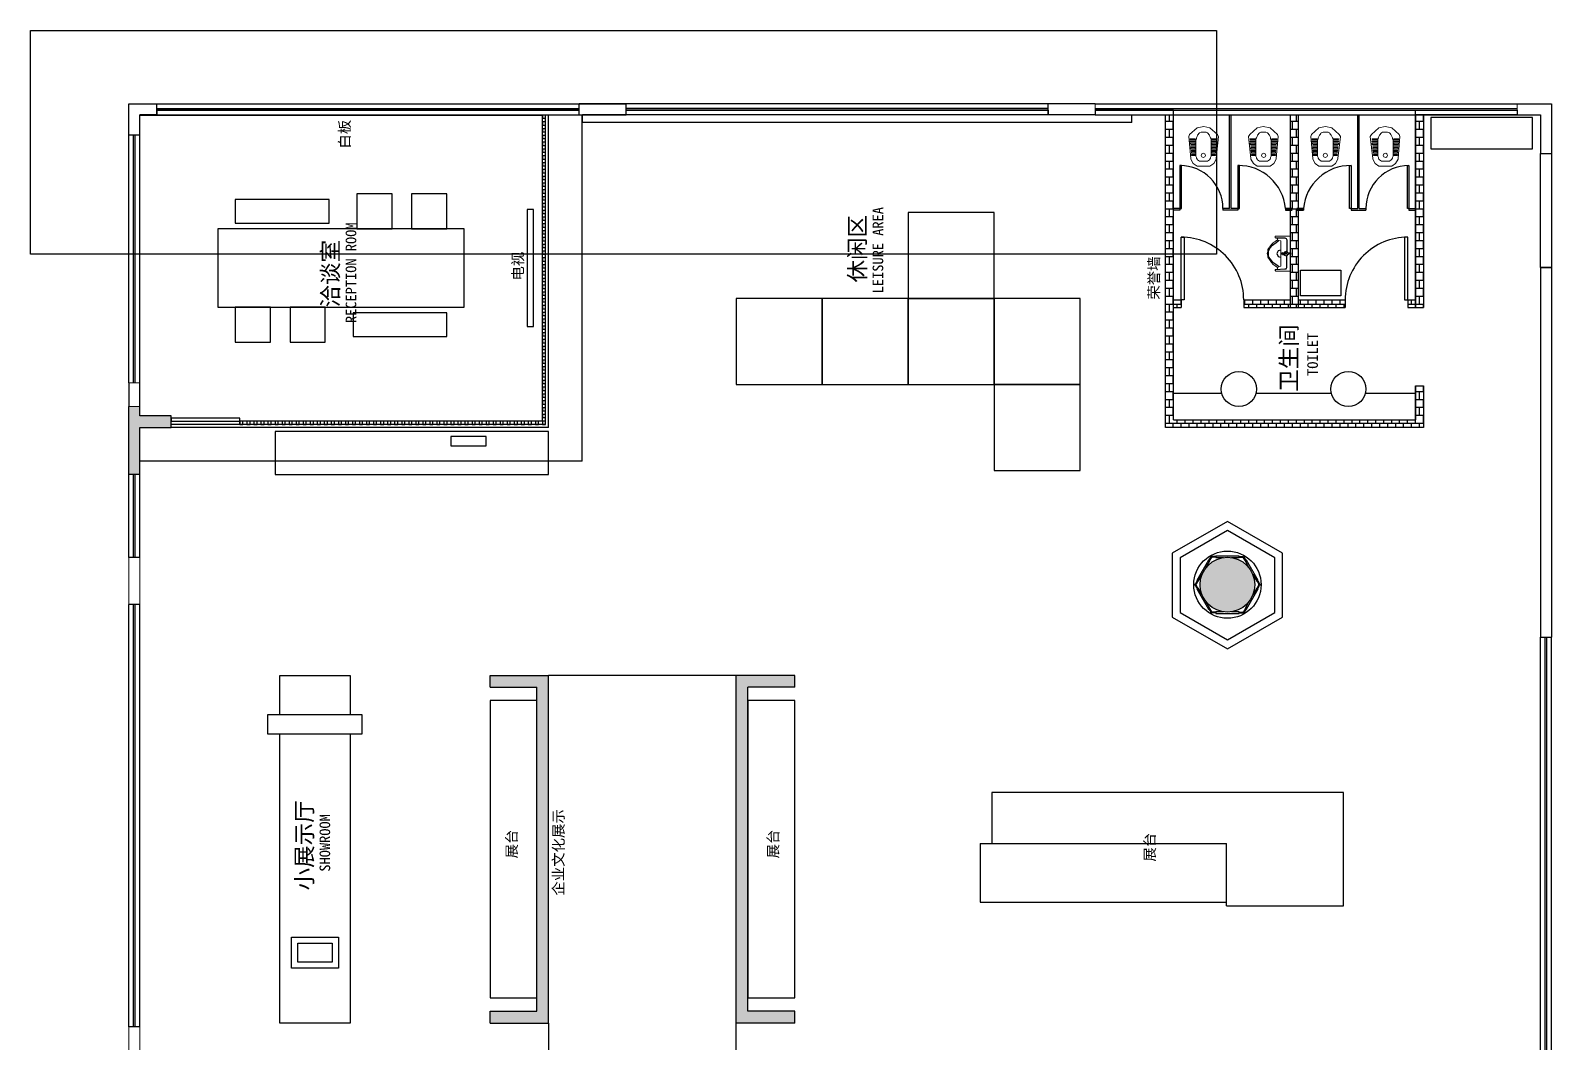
# Model space of a CAD drawing. Header units: millimetres. Extents: x 5625199 to 7433318, y -3316392 to -2552493.
# Drawn here: x 6168559 to 6188018, y -2641022 to -2628080 of the extents above; entities that cross this region are included whole.
import ezdxf

# ---------------------------------------------------------------- set-up
doc = ezdxf.new("R2010")
doc.units = ezdxf.units.MM
for name, color, linetype in [('155', 155, 'Continuous'), ('250', 250, 'Continuous'), ('PL-固定家具', 155, 'Continuous'), ('PL-固定落地', 155, 'Continuous'), ('PL-文字标注', 2, 'Continuous'), ('PL-新建墙体', 5, 'Continuous'), ('PL-活动家具', 15, 'Continuous'), ('PL-门', 4, 'Continuous')]:
    doc.layers.add(name, color=color, linetype=linetype)
doc.styles.add('黑体', font='simhei.ttf')
pattern_1 = [(180, (4007258.52, -8282773.3), (-4e-14, -101.6), []), (270, (4007258.515, -8282773.304), (50.8, -101.6), [101.6, -101.6])]

# ---------------------------------------------------------------- blocks, each defined once
blk = doc.blocks.new('GRDRDRD')
at = {"lineweight": 9}
for points in [[(5099847, -2519310), (5099792, -2519279), (5099760, -2519231), (5099760, -2519145), (5099760, -2519066), (5099792, -2519018), (5099847, -2518987)], [(5099847, -2518987), (5099855, -2518987)], [(5100139, -2518955), (5099855, -2518987)], [(5100139, -2518955), (5100163, -2518971)], [(5100163, -2518971), (5100250, -2519066), (5100265, -2519145), (5100250, -2519231), (5100163, -2519326)], [(5099823, -2519097), (5099839, -2519073)], [(5099823, -2519200), (5099823, -2519097)], [(5099839, -2519073), (5099847, -2519066), (5099863, -2519058), (5099871, -2519058), (5099886, -2519050), (5100100, -2519050)], [(5100100, -2519050), (5100107, -2519050)], [(5100107, -2519050), (5100123, -2519058), (5100139, -2519066), (5100155, -2519073), (5100163, -2519081), (5100178, -2519089), (5100186, -2519097)], [(5100186, -2519097), (5100194, -2519113)], [(5100194, -2519176), (5100186, -2519200)], [(5100194, -2519176), (5100194, -2519113)], [(5099839, -2519223), (5099823, -2519200)], [(5100107, -2519247), (5100100, -2519247), (5099886, -2519247), (5099871, -2519239), (5099863, -2519239), (5099847, -2519231), (5099839, -2519223)], [(5100139, -2519334), (5099855, -2519310), (5099847, -2519310)], [(5100107, -2519239), (5100100, -2519247)], [(5100186, -2519200), (5100178, -2519208), (5100163, -2519216), (5100155, -2519223), (5100139, -2519231), (5100123, -2519239), (5100107, -2519239)], [(5100163, -2519326), (5100139, -2519334)]]:
    blk.add_lwpolyline(points, dxfattribs=at)
at = {"lineweight": 13}
for points in [[(5099950, -2518995), (5099965, -2518987), (5099965, -2519042), (5099950, -2519042)], [(5099981, -2518987), (5099997, -2518987), (5099997, -2519042), (5099981, -2519042)], [(5100013, -2518987), (5100021, -2518987), (5100021, -2519042), (5100013, -2519042)], [(5100052, -2519042), (5100036, -2519042), (5100036, -2518979), (5100052, -2518979)], [(5100084, -2519042), (5100068, -2519042), (5100068, -2518979), (5100084, -2518979)], [(5100107, -2519042), (5100100, -2519042), (5100100, -2518979), (5100107, -2518979)], [(5099894, -2519176), (5099878, -2519168), (5099871, -2519152), (5099878, -2519129), (5099894, -2519121), (5099918, -2519129), (5099926, -2519152), (5099918, -2519168)], [(5099894, -2518995), (5099910, -2518995), (5099910, -2519042), (5099894, -2519042)], [(5099926, -2518995), (5099942, -2518995), (5099942, -2519042), (5099926, -2519042)], [(5100084, -2519318), (5100068, -2519318), (5100068, -2519255), (5100084, -2519255)], [(5100100, -2519318), (5100100, -2519255), (5100107, -2519255), (5100107, -2519318)]]:
    blk.add_lwpolyline(points, close=True, dxfattribs=at)
for points in [[(5099894, -2519302), (5099894, -2519255), (5099910, -2519255), (5099910, -2519302)], [(5099910, -2519302), (5099894, -2519302)], [(5099926, -2519302), (5099926, -2519255), (5099942, -2519255), (5099942, -2519302)], [(5099942, -2519302), (5099926, -2519302)], [(5099950, -2519302), (5099950, -2519255), (5099965, -2519255), (5099965, -2519302)], [(5099965, -2519302), (5099950, -2519302)], [(5099981, -2519310), (5099981, -2519255), (5099997, -2519255), (5099997, -2519310)], [(5099997, -2519310), (5099981, -2519310)], [(5100013, -2519310), (5100013, -2519255), (5100021, -2519255), (5100021, -2519310)], [(5100021, -2519310), (5100013, -2519310)], [(5100036, -2519310), (5100036, -2519255), (5100052, -2519255), (5100052, -2519318), (5100036, -2519310)]]:
    blk.add_lwpolyline(points, dxfattribs=at)
blk = doc.blocks.new('SFSEEE')
at = {"lineweight": 9}
for points in [[(5103261, -2495352), (5103269, -2495352), (5103269, -2495375), (5103261, -2495375), (5103072, -2495375), (5103072, -2494925), (5103261, -2494925), (5103269, -2494933), (5103269, -2494949), (5103261, -2494949)], [(5103198, -2495139), (5103198, -2495012), (5103198, -2494989), (5103222, -2494981), (5103238, -2494973)], [(5103246, -2494949), (5103238, -2494957), (5103238, -2494965), (5103238, -2494973), (5103269, -2494996), (5103293, -2495012), (5103317, -2495036), (5103340, -2495075), (5103364, -2495107), (5103364, -2495123), (5103372, -2495154), (5103364, -2495178), (5103364, -2495202), (5103340, -2495233), (5103317, -2495265), (5103293, -2495289), (5103269, -2495304), (5103238, -2495328), (5103238, -2495336), (5103238, -2495344), (5103246, -2495352)], [(5103238, -2495328), (5103222, -2495320), (5103198, -2495312), (5103198, -2495296), (5103198, -2495162)]]:
    blk.add_lwpolyline(points, dxfattribs=at)
at = {"lineweight": 25}
for points in [[(5103261, -2494949), (5103143, -2494957), (5103127, -2494957), (5103119, -2494973), (5103119, -2495123)], [(5103222, -2494981), (5103230, -2494989), (5103261, -2495012), (5103285, -2495028), (5103301, -2495044), (5103332, -2495083), (5103348, -2495107), (5103356, -2495131), (5103356, -2495154), (5103356, -2495170), (5103348, -2495194), (5103332, -2495225), (5103301, -2495257), (5103285, -2495273), (5103261, -2495289), (5103230, -2495312), (5103222, -2495320)], [(5103072, -2495146), (5103096, -2495146), (5103104, -2495139)], [(5103104, -2495162), (5103096, -2495162), (5103072, -2495162), (5103072, -2495139)], [(5103261, -2495352), (5103143, -2495352), (5103127, -2495344), (5103119, -2495328), (5103119, -2495178)], [(5103159, -2495139), (5103159, -2495131)], [(5103159, -2495162), (5103159, -2495154)], [(5103167, -2495146), (5103175, -2495146), (5103182, -2495146)], [(5103167, -2495154), (5103175, -2495154), (5103182, -2495154)], [(5103175, -2495162), (5103175, -2495154)], [(5103182, -2495146), (5103190, -2495146), (5103190, -2495139), (5103190, -2495162), (5103190, -2495139), (5103190, -2495162), (5103182, -2495154)], [(5103198, -2495194), (5103230, -2495186), (5103246, -2495154), (5103230, -2495115), (5103198, -2495107)]]:
    blk.add_lwpolyline(points, dxfattribs=at)
for points in [[(5103072, -2495139), (5103072, -2495162), (5103072, -2495146)], [(5103127, -2495123), (5103111, -2495131), (5103104, -2495154), (5103111, -2495170), (5103127, -2495178), (5103151, -2495170), (5103159, -2495154), (5103151, -2495131)], [(5103143, -2495154), (5103135, -2495146), (5103127, -2495146), (5103119, -2495154), (5103127, -2495162), (5103135, -2495162)], [(5103175, -2495162), (5103175, -2495139), (5103167, -2495139), (5103167, -2495162)]]:
    blk.add_lwpolyline(points, close=True, dxfattribs=at)
blk = doc.blocks.new('G$CFB626B85')
at = {"layer": 'PL-活动家具'}
for points in [[(1100, 3300), (2200, 3300), (2200, 4400), (1100, 4400)], [(1100, 2200), (2200, 2200), (2200, 3300), (1100, 3300)], [(1100, 1100), (2200, 1100), (2200, 2200), (1100, 2200)], [(2200, 1100), (3300, 1100), (3300, 2200), (2200, 2200)], [(0, 0), (1100, 0), (1100, 1100), (0, 1100)], [(1100, 0), (2200, 0), (2200, 1100), (1100, 1100)]]:
    blk.add_lwpolyline(points, close=True, dxfattribs=at)

msp = doc.modelspace()

# ---------------------------------------------------------------- hatches: boundary and pattern name
at = {"layer": 'PL-新建墙体'}
h = msp.add_hatch(dxfattribs=at)
h.set_pattern_fill('AR-B88', color=250, scale=0.5, angle=180)
h.set_pattern_definition(pattern_1)
h.paths.add_polyline_path([(6183077.88, -2629157.18), (6183077.86, -2633157.35), (6186378.24, -2633157.35), (6186378.24, -2632623.14), (6186278.14, -2632623.14), (6186278.14, -2633057.14), (6183179.96, -2633057.14), (6183179.98, -2629157.18)])
h.paths.add_polyline_path([(6184679.05, -2629157.18), (6184679.05, -2631623.14), (6184779.05, -2631623.14), (6184779.05, -2629157.18)])
h.paths.add_polyline_path([(6184679.05, -2631523.14), (6184079.74, -2631523.14), (6184079.74, -2631623.14), (6184679.05, -2631623.14)])
h.paths.add_polyline_path([(6184779.05, -2631623.14), (6185378.14, -2631623.14), (6185378.14, -2631523.14), (6184779.05, -2631523.14)])
h.paths.add_polyline_path([(6183179.97, -2631523.14), (6183179.97, -2631623.14), (6183279.74, -2631623.14), (6183279.74, -2631523.14)])
h.paths.add_polyline_path([(6186278.14, -2631523.14), (6186178.14, -2631523.14), (6186178.14, -2631623.14), (6186278.14, -2631623.14)])
h.paths.add_polyline_path([(6186278.14, -2631623.14), (6186378.24, -2631623.14), (6186378.24, -2629157.19), (6186278.14, -2629157.19), (6186278.14, -2631523.14)])
h = msp.add_hatch(dxfattribs=at)
h.set_pattern_fill('AR-B88', color=250, scale=0.5, angle=180)
h.set_pattern_definition(pattern_1)
h.paths.add_polyline_path([(6175038.18, -2650926.74), (6175038.18, -2651426.74), (6175188.18, -2651426.74), (6175588.18, -2651426.72), (6175588.18, -2650786.74), (6175188.18, -2650786.74), (6175188.18, -2648175.61), (6174438.18, -2648175.61), (6174438.18, -2648325.61), (6175038.18, -2648325.61), (6175038.18, -2650786.74)])
h.paths.add_polyline_path([(6177588.18, -2651426.74), (6177738.18, -2651426.64), (6177738.18, -2650926.74), (6177738.18, -2650786.47), (6177738.18, -2648325.61), (6178338.18, -2648325.61), (6178338.18, -2648175.61), (6177588.18, -2648175.61), (6177588.18, -2650786.74), (6177188.18, -2650786.74), (6177188.18, -2651426.66)])
h.paths.add_polyline_path([(6177588.18, -2647575.61), (6178338.18, -2647575.61), (6178338.18, -2647425.61), (6177738.18, -2647425.61), (6177738.18, -2643321.99), (6178338.18, -2643321.99), (6178338.18, -2643171.99), (6177588.18, -2643171.99)])
h.paths.add_polyline_path([(6175188.18, -2643171.99), (6174438.18, -2643171.99), (6174438.18, -2643321.99), (6175038.18, -2643321.99), (6175038.18, -2647425.61), (6174438.18, -2647425.61), (6174438.18, -2647575.61), (6175188.18, -2647575.61)])
h.paths.add_polyline_path([(6175188.18, -2636326.71), (6174438.18, -2636326.71), (6174438.18, -2636476.71), (6175038.18, -2636476.71), (6175038.18, -2640621.99), (6174438.18, -2640621.99), (6174438.18, -2640771.99), (6175188.18, -2640771.99)])
h.paths.add_polyline_path([(6177588.18, -2640771.99), (6178338.18, -2640771.99), (6178338.18, -2640621.99), (6177738.18, -2640621.99), (6177738.18, -2636476.71), (6178338.18, -2636476.71), (6178338.18, -2636326.71), (6177588.18, -2636326.71)])
h.paths.add_polyline_path([(6169818.07, -2633757.35), (6169878.07, -2633757.35), (6169898.07, -2633757.35), (6169958.07, -2633757.35), (6169958.07, -2633157.35), (6170358.07, -2633157.35), (6170358.07, -2633007.35), (6169958.07, -2633007.35), (6169958.07, -2632886.76), (6169818.07, -2632886.76)])
h.paths.add_polyline_path([(6183871.62, -2634816.83, 1), (6183871.62, -2635516.83, 1)])
h.paths.add_polyline_path([(6186048.24, -2648936.76, 1), (6186048.24, -2649636.76, 1)])

# ---------------------------------------------------------------- linework, layer by layer
at = {"color": 255, "ltscale": 500}
for p, q in [((6169818.07, -2629418.86), (6169818.07, -2629017.16)), ((6169818.07, -2629017.16), (6170178.24, -2629017.18)), ((6170178.24, -2629157.18), (6170178.24, -2629017.18)), ((6175578.24, -2629157.18), (6175578.24, -2629017.18)), ((6176178.24, -2629157.18), (6176178.24, -2629017.18)), ((6181578.24, -2629157.19), (6181578.24, -2629017.18)), ((6169958.07, -2629418.86), (6169958.07, -2629157.18)), ((6170178.24, -2629157.18), (6169958.07, -2629157.18)), ((6187878.24, -2629652.99), (6188018.24, -2629652.99)), ((6187878.24, -2631112.18), (6188018.24, -2631112.18)), ((6169818.07, -2632586.76), (6169818.07, -2632886.76)), ((6169958.07, -2632886.76), (6169958.07, -2632586.76))]:
    msp.add_line(p, q, dxfattribs=at)
at = {"color": 250, "ltscale": 500}
for p, q in [((6170178.24, -2629017.18), (6175578.24, -2629017.18)), ((6181578.24, -2629017.18), (6176178.24, -2629017.18)), ((6182178.42, -2629017.18), (6187578.42, -2629017.18)), ((6170178.24, -2629157.18), (6173346.15, -2629157.18)), ((6170178.24, -2629157.18), (6175578.24, -2629157.18)), ((6181578.24, -2629157.18), (6176178.24, -2629157.18)), ((6182178.42, -2629157.18), (6187578.42, -2629157.18)), ((6169818.07, -2632586.76), (6169818.07, -2629418.86)), ((6169958.07, -2632586.76), (6169958.07, -2629418.86)), ((6169818.07, -2634818.86), (6169818.07, -2633757.35)), ((6169958.07, -2634818.86), (6169958.07, -2633757.35)), ((6169818.07, -2640818.86), (6169818.07, -2635418.86)), ((6169958.07, -2640818.86), (6169958.07, -2635418.86)), ((6187878.24, -2648294.04), (6187878.24, -2635839.92)), ((6188018.24, -2648294.04), (6188018.24, -2635839.92))]:
    msp.add_line(p, q, dxfattribs=at)
at = {"color": 3, "ltscale": 500}
for p, q in [((6170178.24, -2629077.18), (6175578.24, -2629077.18)), ((6170178.24, -2629097.18), (6175578.24, -2629097.18)), ((6181578.24, -2629077.18), (6176178.24, -2629077.18)), ((6181578.24, -2629097.18), (6176178.24, -2629097.18)), ((6182178.42, -2629077.18), (6187578.42, -2629077.18)), ((6182178.42, -2629097.18), (6187578.42, -2629097.18)), ((6169878.07, -2632586.76), (6169878.07, -2629418.86)), ((6169898.07, -2632586.76), (6169898.07, -2629418.86)), ((6169878.07, -2634818.86), (6169878.07, -2633757.35)), ((6169898.07, -2634818.86), (6169898.07, -2633757.35)), ((6169878.07, -2640818.86), (6169878.07, -2635418.86)), ((6169898.07, -2640818.86), (6169898.07, -2635418.86)), ((6187938.24, -2648294.04), (6187938.24, -2635839.92)), ((6187958.24, -2648294.04), (6187958.24, -2635839.92))]:
    msp.add_line(p, q, dxfattribs=at)
at = {"ltscale": 500}
for p, q in [((6175578.24, -2629017.18), (6176178.24, -2629017.18)), ((6176178.24, -2629017.18), (6175578.24, -2629017.18)), ((6182178.42, -2629017.18), (6181578.24, -2629017.18)), ((6187578.47, -2629017.17), (6188018.24, -2629017.17)), ((6188018.24, -2629017.17), (6188018.24, -2629652.99)), ((6175578.24, -2629157.18), (6176178.24, -2629157.18)), ((6176178.24, -2629157.18), (6175623.18, -2629157.18)), ((6182178.42, -2629157.18), (6181578.24, -2629157.18)), ((6186278.14, -2629157.17), (6186278.14, -2631623.14)), ((6186378.24, -2629157.17), (6186378.24, -2629157.17)), ((6187578.47, -2629157.17), (6187878.24, -2629157.17)), ((6187878.24, -2629157.17), (6187878.24, -2629652.99)), ((6187878.24, -2631112.18), (6187878.24, -2635839.92)), ((6188018.24, -2631112.18), (6188018.24, -2635839.92)), ((6186378.24, -2633157.35), (6184475.6, -2633157.35))]:
    msp.add_line(p, q, dxfattribs=at)
at = {"color": 255, "lineweight": 9}
for p, q in [((6182178.42, -2629017.17), (6182178.42, -2629157.18)), ((6187578.47, -2629017.17), (6187578.47, -2629157.17)), ((6187878.24, -2631112.18), (6187878.24, -2635839.92)), ((6188018.24, -2631112.18), (6188018.24, -2635839.92)), ((6169818.07, -2632586.76), (6169958.07, -2632586.76)), ((6169818.07, -2632886.76), (6169958.07, -2632886.76)), ((6169818.07, -2635418.86), (6169818.07, -2634818.86)), ((6169958.07, -2635418.86), (6169958.07, -2634818.86)), ((6169818.07, -2641418.86), (6169818.07, -2640818.86)), ((6169958.07, -2641418.86), (6169958.07, -2640818.86))]:
    msp.add_line(p, q, dxfattribs=at)
at = {"color": 255}
for p, q in [((6169958.07, -2629418.86), (6169818.07, -2629418.86)), ((6169958.07, -2634818.86), (6169818.07, -2634818.86)), ((6169958.07, -2635418.86), (6169818.07, -2635418.86)), ((6187878.24, -2635839.92), (6188018.24, -2635839.92)), ((6169958.07, -2640818.86), (6169818.07, -2640818.86))]:
    msp.add_line(p, q, dxfattribs=at)
at = {"layer": '155', "color": 6, "ltscale": 500}
msp.add_lwpolyline([(6168559.07, -2628079.53), (6183732.26, -2628079.53), (6183732.26, -2630940.28), (6168559.07, -2630940.28)], close=True, dxfattribs=at)
at = {"layer": '250', "ltscale": 500}
for p, q in [((6177588.18, -2636326.71), (6175188.18, -2636326.71)), ((6175188.18, -2640771.99), (6175188.18, -2643171.99)), ((6177588.18, -2643171.99), (6177588.18, -2640771.99))]:
    msp.add_line(p, q, dxfattribs=at)
msp.add_lwpolyline([(6187878.24, -2631112.18), (6187878.24, -2629652.99), (6188018.24, -2629652.99), (6188018.24, -2631112.18)], close=True, dxfattribs=at)
at = {"layer": 'PL-固定家具', "ltscale": 500}
for p, q in [((6175108.18, -2633077.35), (6175108.18, -2629157.18)), ((6175148.18, -2633117.35), (6175148.18, -2629157.18)), ((6183899.52, -2630357.16), (6183899.52, -2629157.16)), ((6183919.52, -2630357.16), (6183919.52, -2629157.16)), ((6185538.36, -2630357.16), (6185538.36, -2629157.16)), ((6185558.36, -2630357.16), (6185558.36, -2629157.16)), ((6183264.75, -2630357.16), (6183179.98, -2630357.16)), ((6183264.75, -2630377.16), (6183179.98, -2630377.16)), ((6183264.75, -2630357.16), (6183264.75, -2630377.16)), ((6183899.52, -2630357.16), (6183814.75, -2630357.16)), ((6183814.75, -2630357.16), (6183814.75, -2630377.16)), ((6184004.28, -2630377.16), (6183814.75, -2630377.16)), ((6184004.28, -2630357.16), (6183919.52, -2630357.16)), ((6184004.28, -2630357.16), (6184004.28, -2630377.16)), ((6184699.06, -2630357.16), (6184614.28, -2630357.16)), ((6184614.28, -2630357.16), (6184699.05, -2630357.16)), ((6184614.28, -2630357.16), (6184614.28, -2630377.16)), ((6184699.06, -2630377.16), (6184614.28, -2630377.16)), ((6184614.28, -2630377.16), (6184699.05, -2630377.16)), ((6184758.82, -2630357.16), (6184843.6, -2630357.16)), ((6184758.82, -2630377.16), (6184843.6, -2630377.16)), ((6184843.6, -2630357.16), (6184758.83, -2630357.16)), ((6184843.6, -2630377.16), (6184758.83, -2630377.16)), ((6184843.6, -2630357.16), (6184843.6, -2630377.16)), ((6185453.6, -2630357.16), (6185538.36, -2630357.16)), ((6185453.6, -2630357.16), (6185453.6, -2630377.16)), ((6185453.6, -2630377.16), (6185643.13, -2630377.16)), ((6185558.36, -2630357.16), (6185643.13, -2630357.16)), ((6185643.13, -2630357.16), (6185643.13, -2630377.16)), ((6186193.13, -2630357.16), (6186277.9, -2630357.16)), ((6186193.13, -2630357.16), (6186193.13, -2630377.16)), ((6186193.13, -2630377.16), (6186277.9, -2630377.16)), ((6175108.18, -2633077.35), (6171238.07, -2633077.35)), ((6175148.18, -2633117.35), (6171238.07, -2633117.35))]:
    msp.add_line(p, q, dxfattribs=at)
at = {"layer": 'PL-固定家具', "color": 8}
for p, q in [((6183633.69, -2634856.12), (6183657.84, -2634816.55)), ((6183642.23, -2634861.33), (6183666.38, -2634821.76)), ((6183721.5, -2634805.43), (6183675.16, -2634806.55)), ((6183721.74, -2634815.42), (6183675.4, -2634816.55)), ((6184021.5, -2634815.42), (6184067.84, -2634816.55)), ((6184021.74, -2634805.43), (6184068.09, -2634806.55)), ((6184101.01, -2634861.33), (6184076.86, -2634821.76)), ((6184109.55, -2634856.12), (6184085.4, -2634816.55)), ((6183483.57, -2635116.14), (6183461.38, -2635156.84)), ((6183492.35, -2635120.93), (6183470.16, -2635161.62)), ((6184250.89, -2635120.93), (6184273.09, -2635161.62)), ((6184259.67, -2635116.14), (6184281.86, -2635156.84)), ((6183483.57, -2635217.53), (6183461.38, -2635176.83)), ((6183492.35, -2635212.74), (6183470.16, -2635172.04)), ((6184250.89, -2635212.74), (6184273.09, -2635172.04)), ((6184259.67, -2635217.53), (6184281.86, -2635176.83)), ((6183633.69, -2635477.55), (6183657.84, -2635517.12)), ((6183642.23, -2635472.34), (6183666.38, -2635511.91)), ((6183721.5, -2635528.24), (6183675.16, -2635527.11)), ((6183721.74, -2635518.25), (6183675.4, -2635517.12)), ((6184021.5, -2635518.25), (6184067.84, -2635517.12)), ((6184021.74, -2635528.24), (6184068.09, -2635527.11)), ((6184101.01, -2635472.34), (6184076.86, -2635511.91)), ((6184109.55, -2635477.55), (6184085.4, -2635517.12))]:
    msp.add_line(p, q, dxfattribs=at)
at = {"layer": 'PL-固定家具', "color": 250, "ltscale": 500}
for points in [[(6175108.18, -2629162.35), (6175108.18, -2629202.35), (6175148.18, -2629202.35), (6175148.18, -2629162.35)], [(6175108.18, -2629249.35), (6175108.18, -2629289.35), (6175148.18, -2629289.35), (6175148.18, -2629249.35)], [(6175108.18, -2629336.35), (6175108.18, -2629376.35), (6175148.18, -2629376.35), (6175148.18, -2629336.35)], [(6175108.18, -2629423.35), (6175108.18, -2629463.35), (6175148.18, -2629463.35), (6175148.18, -2629423.35)], [(6175108.18, -2629510.35), (6175108.18, -2629550.35), (6175148.18, -2629550.35), (6175148.18, -2629510.35)], [(6175108.18, -2629597.35), (6175108.18, -2629637.35), (6175148.18, -2629637.35), (6175148.18, -2629597.35)], [(6175108.18, -2629684.35), (6175108.18, -2629724.35), (6175148.18, -2629724.35), (6175148.18, -2629684.35)], [(6175108.18, -2629771.35), (6175108.18, -2629811.35), (6175148.18, -2629811.35), (6175148.18, -2629771.35)], [(6175108.18, -2629858.35), (6175108.18, -2629898.35), (6175148.18, -2629898.35), (6175148.18, -2629858.35)], [(6175108.18, -2629945.35), (6175108.18, -2629985.35), (6175148.18, -2629985.35), (6175148.18, -2629945.35)], [(6175108.18, -2630032.35), (6175108.18, -2630072.35), (6175148.18, -2630072.35), (6175148.18, -2630032.35)], [(6175108.18, -2630119.35), (6175108.18, -2630159.35), (6175148.18, -2630159.35), (6175148.18, -2630119.35)], [(6175108.18, -2630206.35), (6175108.18, -2630246.35), (6175148.18, -2630246.35), (6175148.18, -2630206.35)], [(6175108.18, -2630293.35), (6175108.18, -2630333.35), (6175148.18, -2630333.35), (6175148.18, -2630293.35)], [(6175108.18, -2630380.35), (6175108.18, -2630420.35), (6175148.18, -2630420.35), (6175148.18, -2630380.35)], [(6175108.18, -2630467.35), (6175108.18, -2630507.35), (6175148.18, -2630507.35), (6175148.18, -2630467.35)], [(6175108.18, -2630554.35), (6175108.18, -2630594.35), (6175148.18, -2630594.35), (6175148.18, -2630554.35)], [(6175108.18, -2630641.35), (6175108.18, -2630681.35), (6175148.18, -2630681.35), (6175148.18, -2630641.35)], [(6175108.18, -2630728.35), (6175108.18, -2630768.35), (6175148.18, -2630768.35), (6175148.18, -2630728.35)], [(6175108.18, -2630815.35), (6175108.18, -2630855.35), (6175148.18, -2630855.35), (6175148.18, -2630815.35)], [(6175108.18, -2630902.35), (6175108.18, -2630942.35), (6175148.18, -2630942.35), (6175148.18, -2630902.35)], [(6175108.18, -2630989.35), (6175108.18, -2631029.35), (6175148.18, -2631029.35), (6175148.18, -2630989.35)], [(6175108.18, -2631076.35), (6175108.18, -2631116.35), (6175148.18, -2631116.35), (6175148.18, -2631076.35)], [(6175108.18, -2631163.35), (6175108.18, -2631203.35), (6175148.18, -2631203.35), (6175148.18, -2631163.35)], [(6175108.18, -2631250.35), (6175108.18, -2631290.35), (6175148.18, -2631290.35), (6175148.18, -2631250.35)], [(6175108.18, -2631337.35), (6175108.18, -2631377.35), (6175148.18, -2631377.35), (6175148.18, -2631337.35)], [(6175108.18, -2631424.35), (6175108.18, -2631464.35), (6175148.18, -2631464.35), (6175148.18, -2631424.35)], [(6175108.18, -2631511.35), (6175108.18, -2631551.35), (6175148.18, -2631551.35), (6175148.18, -2631511.35)], [(6175108.18, -2631598.35), (6175108.18, -2631638.35), (6175148.18, -2631638.35), (6175148.18, -2631598.35)], [(6175108.18, -2631685.35), (6175108.18, -2631725.35), (6175148.18, -2631725.35), (6175148.18, -2631685.35)], [(6175108.18, -2631772.35), (6175108.18, -2631812.35), (6175148.18, -2631812.35), (6175148.18, -2631772.35)], [(6175108.18, -2631859.35), (6175108.18, -2631899.35), (6175148.18, -2631899.35), (6175148.18, -2631859.35)], [(6175108.18, -2631946.35), (6175108.18, -2631986.35), (6175148.18, -2631986.35), (6175148.18, -2631946.35)], [(6175108.18, -2632033.35), (6175108.18, -2632073.35), (6175148.18, -2632073.35), (6175148.18, -2632033.35)], [(6175108.18, -2632120.35), (6175108.18, -2632160.35), (6175148.18, -2632160.35), (6175148.18, -2632120.35)], [(6175108.18, -2632207.35), (6175108.18, -2632247.35), (6175148.18, -2632247.35), (6175148.18, -2632207.35)], [(6175108.18, -2632294.35), (6175108.18, -2632334.35), (6175148.18, -2632334.35), (6175148.18, -2632294.35)], [(6175108.18, -2632381.35), (6175108.18, -2632421.35), (6175148.18, -2632421.35), (6175148.18, -2632381.35)], [(6175108.18, -2632468.35), (6175108.18, -2632508.35), (6175148.18, -2632508.35), (6175148.18, -2632468.35)], [(6175108.18, -2632555.35), (6175108.18, -2632595.35), (6175148.18, -2632595.35), (6175148.18, -2632555.35)], [(6175108.18, -2632642.35), (6175108.18, -2632682.35), (6175148.18, -2632682.35), (6175148.18, -2632642.35)], [(6175108.18, -2632729.35), (6175108.18, -2632769.35), (6175148.18, -2632769.35), (6175148.18, -2632729.35)], [(6175108.18, -2632816.35), (6175108.18, -2632856.35), (6175148.18, -2632856.35), (6175148.18, -2632816.35)], [(6175108.18, -2632903.35), (6175108.18, -2632943.35), (6175148.18, -2632943.35), (6175148.18, -2632903.35)], [(6175108.18, -2632990.35), (6175108.18, -2633030.35), (6175148.18, -2633030.35), (6175148.18, -2632990.35)], [(6171238.18, -2633077.35), (6171238.18, -2633117.35), (6171278.18, -2633117.35), (6171278.18, -2633077.35)], [(6171328.18, -2633077.35), (6171328.18, -2633117.35), (6171368.18, -2633117.35), (6171368.18, -2633077.35)], [(6171418.18, -2633077.35), (6171418.18, -2633117.35), (6171458.18, -2633117.35), (6171458.18, -2633077.35)], [(6171508.18, -2633077.35), (6171508.18, -2633117.35), (6171548.18, -2633117.35), (6171548.18, -2633077.35)], [(6171598.18, -2633077.35), (6171598.18, -2633117.35), (6171638.18, -2633117.35), (6171638.18, -2633077.35)], [(6171688.18, -2633077.35), (6171688.18, -2633117.35), (6171728.18, -2633117.35), (6171728.18, -2633077.35)], [(6171778.18, -2633077.35), (6171778.18, -2633117.35), (6171818.18, -2633117.35), (6171818.18, -2633077.35)], [(6171868.18, -2633077.35), (6171868.18, -2633117.35), (6171908.18, -2633117.35), (6171908.18, -2633077.35)], [(6171958.18, -2633077.35), (6171958.18, -2633117.35), (6171998.18, -2633117.35), (6171998.18, -2633077.35)], [(6172048.18, -2633077.35), (6172048.18, -2633117.35), (6172088.18, -2633117.35), (6172088.18, -2633077.35)], [(6172138.18, -2633077.35), (6172138.18, -2633117.35), (6172178.18, -2633117.35), (6172178.18, -2633077.35)], [(6172228.18, -2633077.35), (6172228.18, -2633117.35), (6172268.18, -2633117.35), (6172268.18, -2633077.35)], [(6172318.18, -2633077.35), (6172318.18, -2633117.35), (6172358.18, -2633117.35), (6172358.18, -2633077.35)], [(6172408.18, -2633077.35), (6172408.18, -2633117.35), (6172448.18, -2633117.35), (6172448.18, -2633077.35)], [(6172498.18, -2633077.35), (6172498.18, -2633117.35), (6172538.18, -2633117.35), (6172538.18, -2633077.35)], [(6172588.18, -2633077.35), (6172588.18, -2633117.35), (6172628.18, -2633117.35), (6172628.18, -2633077.35)], [(6172678.18, -2633077.35), (6172678.18, -2633117.35), (6172718.18, -2633117.35), (6172718.18, -2633077.35)], [(6172768.18, -2633077.35), (6172768.18, -2633117.35), (6172808.18, -2633117.35), (6172808.18, -2633077.35)], [(6172858.18, -2633077.35), (6172858.18, -2633117.35), (6172898.18, -2633117.35), (6172898.18, -2633077.35)], [(6172948.18, -2633077.35), (6172948.18, -2633117.35), (6172988.18, -2633117.35), (6172988.18, -2633077.35)], [(6173038.18, -2633077.35), (6173038.18, -2633117.35), (6173078.18, -2633117.35), (6173078.18, -2633077.35)], [(6173128.18, -2633077.35), (6173128.18, -2633117.35), (6173168.18, -2633117.35), (6173168.18, -2633077.35)], [(6173218.18, -2633077.35), (6173218.18, -2633117.35), (6173258.18, -2633117.35), (6173258.18, -2633077.35)], [(6173308.18, -2633077.35), (6173308.18, -2633117.35), (6173348.18, -2633117.35), (6173348.18, -2633077.35)], [(6173398.18, -2633077.35), (6173398.18, -2633117.35), (6173438.18, -2633117.35), (6173438.18, -2633077.35)], [(6173488.18, -2633077.35), (6173488.18, -2633117.35), (6173528.18, -2633117.35), (6173528.18, -2633077.35)], [(6173578.18, -2633077.35), (6173578.18, -2633117.35), (6173618.18, -2633117.35), (6173618.18, -2633077.35)], [(6173668.18, -2633077.35), (6173668.18, -2633117.35), (6173708.18, -2633117.35), (6173708.18, -2633077.35)], [(6173758.18, -2633077.35), (6173758.18, -2633117.35), (6173798.18, -2633117.35), (6173798.18, -2633077.35)], [(6173848.18, -2633077.35), (6173848.18, -2633117.35), (6173888.18, -2633117.35), (6173888.18, -2633077.35)], [(6173938.18, -2633077.35), (6173938.18, -2633117.35), (6173978.18, -2633117.35), (6173978.18, -2633077.35)], [(6174028.18, -2633077.35), (6174028.18, -2633117.35), (6174068.18, -2633117.35), (6174068.18, -2633077.35)], [(6174118.18, -2633077.35), (6174118.18, -2633117.35), (6174158.18, -2633117.35), (6174158.18, -2633077.35)], [(6174208.18, -2633077.35), (6174208.18, -2633117.35), (6174248.18, -2633117.35), (6174248.18, -2633077.35)], [(6174298.18, -2633077.35), (6174298.18, -2633117.35), (6174338.18, -2633117.35), (6174338.18, -2633077.35)], [(6174388.18, -2633077.35), (6174388.18, -2633117.35), (6174428.18, -2633117.35), (6174428.18, -2633077.35)], [(6174478.18, -2633077.35), (6174478.18, -2633117.35), (6174518.18, -2633117.35), (6174518.18, -2633077.35)], [(6174568.18, -2633077.35), (6174568.18, -2633117.35), (6174608.18, -2633117.35), (6174608.18, -2633077.35)], [(6174658.18, -2633077.35), (6174658.18, -2633117.35), (6174698.18, -2633117.35), (6174698.18, -2633077.35)], [(6174748.18, -2633077.35), (6174748.18, -2633117.35), (6174788.18, -2633117.35), (6174788.18, -2633077.35)], [(6174838.18, -2633077.35), (6174838.18, -2633117.35), (6174878.18, -2633117.35), (6174878.18, -2633077.35)], [(6174928.18, -2633077.35), (6174928.18, -2633117.35), (6174968.18, -2633117.35), (6174968.18, -2633077.35)], [(6175018.18, -2633077.35), (6175018.18, -2633117.35), (6175058.18, -2633117.35), (6175058.18, -2633077.35)]]:
    msp.add_lwpolyline(points, close=True, dxfattribs=at)
at = {"layer": 'PL-固定家具', "ltscale": 500}
msp.add_lwpolyline([(6175108.18, -2633077.35), (6175108.18, -2633117.35), (6175148.18, -2633117.35), (6175148.18, -2633077.35)], close=True, dxfattribs=at)
at = {"layer": 'PL-固定家具'}
msp.add_lwpolyline([(6174388.18, -2633392.35), (6174388.18, -2633272.35), (6173938.18, -2633272.35), (6173938.18, -2633392.35)], close=True, dxfattribs=at)
at = {"layer": 'PL-固定家具', "color": 8}
for points in [[(6183596.62, -2634950.33), (6183646.62, -2634863.73), (6183629.3, -2634853.73), (6183479.3, -2635113.53), (6183496.62, -2635123.53), (6183546.62, -2635036.93)], [(6183921.62, -2634820.42), (6184021.62, -2634820.42), (6184021.62, -2634800.42), (6183721.62, -2634800.42), (6183721.62, -2634820.42), (6183821.62, -2634820.42)], [(6184196.62, -2635036.93), (6184246.62, -2635123.53), (6184263.94, -2635113.53), (6184113.94, -2634853.73), (6184096.62, -2634863.73), (6184146.62, -2634950.33)], [(6183546.62, -2635296.74), (6183496.62, -2635210.14), (6183479.3, -2635220.14), (6183629.3, -2635479.94), (6183646.62, -2635469.94), (6183596.62, -2635383.34)], [(6184146.62, -2635383.34), (6184096.62, -2635469.94), (6184113.94, -2635479.94), (6184263.94, -2635220.14), (6184246.62, -2635210.14), (6184196.62, -2635296.74)], [(6183821.62, -2635513.24), (6183721.62, -2635513.24), (6183721.62, -2635533.24), (6184021.62, -2635533.24), (6184021.62, -2635513.24), (6183921.62, -2635513.24)]]:
    msp.add_lwpolyline(points, dxfattribs=at)
at = {"layer": 'PL-固定家具', "color": 250}
msp.add_circle((6183871.62, -2635166.83), 430, dxfattribs=at)
at = {"layer": 'PL-固定家具'}
for centre in [(6183666.62, -2634811.76), (6184076.62, -2634811.76), (6183461.62, -2635166.83), (6184281.62, -2635166.83), (6183666.62, -2635521.9), (6184076.62, -2635521.9)]:
    msp.add_circle(centre, 10, dxfattribs=at)
at = {"layer": 'PL-固定落地', "color": 8, "ltscale": 500}
for q in [(6175188.18, -2629157.18), (6170358.07, -2633157.35)]:
    msp.add_line((6175188.18, -2633157.35), q, dxfattribs=at)
at = {"layer": 'PL-固定落地', "color": 250, "ltscale": 500}
for p, q in [((6175618.18, -2633587.35), (6175618.18, -2629157.18)), ((6171238.18, -2633117.35), (6170358.07, -2633117.35)), ((6175618.18, -2633587.35), (6169958.07, -2633587.35))]:
    msp.add_line(p, q, dxfattribs=at)
at = {"layer": 'PL-固定落地', "color": 155, "ltscale": 500}
for p, q in [((6175618.18, -2629157.18), (6175618.18, -2629257.18)), ((6182647.87, -2629257.18), (6175618.18, -2629257.18)), ((6182647.87, -2629257.18), (6182647.88, -2629157.19))]:
    msp.add_line(p, q, dxfattribs=at)
at = {"layer": 'PL-固定落地', "ltscale": 500}
msp.add_line((6171238.07, -2633117.35), (6171238.07, -2633077.35), dxfattribs=at)
at = {"layer": 'PL-固定落地', "color": 155, "ltscale": 500}
msp.add_lwpolyline([(6171688.18, -2633757.35), (6175188.18, -2633757.35), (6175188.18, -2633207.35), (6171688.18, -2633207.35)], close=True, dxfattribs=at)
at = {"layer": 'PL-新建墙体'}
for p, q in [((6183077.86, -2633157.35), (6183077.88, -2629157.19)), ((6183179.96, -2633057.14), (6183179.98, -2629157.19)), ((6184679.05, -2631623.14), (6184679.05, -2629157.17)), ((6184779.05, -2631623.14), (6184779.05, -2629157.17)), ((6186278.14, -2631623.14), (6186278.14, -2629157.17)), ((6186378.24, -2629157.17), (6186378.24, -2631623.14)), ((6183179.96, -2631523.14), (6183279.74, -2631523.14)), ((6183179.96, -2631623.14), (6183279.74, -2631623.14)), ((6183279.74, -2631523.14), (6183279.74, -2631623.14)), ((6184079.74, -2631523.14), (6184679.86, -2631523.14)), ((6184079.74, -2631523.14), (6184079.74, -2631623.14)), ((6184079.74, -2631623.14), (6185378.14, -2631623.14)), ((6184778.24, -2631523.14), (6185378.14, -2631523.14)), ((6185378.14, -2631523.14), (6185378.14, -2631623.14)), ((6186178.14, -2631523.14), (6186278.14, -2631523.14)), ((6186178.14, -2631523.14), (6186178.14, -2631623.14)), ((6186178.14, -2631623.14), (6186278.14, -2631623.14)), ((6186278.14, -2631623.14), (6186378.24, -2631623.14)), ((6186278.14, -2632623.14), (6186278.14, -2633057.14)), ((6186278.14, -2633057.14), (6186278.14, -2632623.14)), ((6186278.14, -2632623.14), (6186378.24, -2632623.14)), ((6186378.24, -2632623.14), (6186378.24, -2633157.35)), ((6169818.07, -2633757.35), (6169818.07, -2632886.76)), ((6169958.07, -2633007.35), (6169958.07, -2632886.83)), ((6170358.07, -2633007.35), (6169958.07, -2633007.35)), ((6170358.07, -2633157.35), (6170358.07, -2633007.35)), ((6169958.07, -2633157.35), (6170358.07, -2633157.35)), ((6169958.07, -2633757.35), (6169958.07, -2633157.35)), ((6186378.24, -2633157.35), (6183077.86, -2633157.35)), ((6183179.96, -2633057.14), (6186278.14, -2633057.14)), ((6169958.07, -2633757.35), (6169818.07, -2633757.35)), ((6174438.18, -2636476.71), (6174438.18, -2636326.71)), ((6174438.18, -2636326.71), (6175188.18, -2636326.71)), ((6175188.18, -2640771.99), (6175188.18, -2636326.71)), ((6177588.18, -2640771.99), (6177588.18, -2636326.71)), ((6178338.18, -2636326.71), (6177588.18, -2636326.71)), ((6178338.18, -2636476.71), (6178338.18, -2636326.71)), ((6174438.18, -2636476.71), (6175038.18, -2636476.71)), ((6175038.18, -2640621.99), (6175038.18, -2636476.71)), ((6177738.18, -2640621.99), (6177738.18, -2636476.71)), ((6178338.18, -2636476.71), (6177738.18, -2636476.71)), ((6174438.18, -2640621.99), (6175038.18, -2640621.99)), ((6174438.18, -2640771.99), (6174438.18, -2640621.99)), ((6174438.18, -2640771.99), (6175188.18, -2640771.99)), ((6178338.18, -2640771.99), (6177588.18, -2640771.99)), ((6178338.18, -2640621.99), (6177738.18, -2640621.99)), ((6178338.18, -2640771.99), (6178338.18, -2640621.99))]:
    msp.add_line(p, q, dxfattribs=at)
for points in [[(6175578.24, -2629157.18), (6175578.24, -2629097.18), (6170178.24, -2629097.18), (6170178.24, -2629157.18)], [(6176178.24, -2629157.18), (6176178.24, -2629097.18), (6181578.24, -2629097.18), (6181578.24, -2629157.18)], [(6182178.42, -2629097.18), (6182178.42, -2629157.19), (6183179.98, -2629157.19), (6183179.98, -2629097.18)], [(6186278.14, -2629157.19), (6186278.14, -2629097.18), (6187578.42, -2629097.18), (6187578.42, -2629157.19)]]:
    msp.add_lwpolyline(points, close=True, dxfattribs=at)
msp.add_circle((6183871.62, -2635166.83), 350, dxfattribs=at)
at = {"layer": 'PL-活动家具', "color": 250}
msp.add_line((6175108.18, -2629167.18), (6169958.07, -2629167.18), dxfattribs=at)
at = {"layer": 'PL-活动家具'}
for p, q in [((6183800.41, -2632723.13), (6183179.96, -2632723.12)), ((6185201.04, -2632723.13), (6184235.05, -2632723.13)), ((6186278.14, -2632723.14), (6185635.67, -2632723.13)), ((6185358.21, -2637824.35), (6180858.21, -2637824.35)), ((6180858.21, -2637824.35), (6180858.21, -2638474.35)), ((6185358.21, -2639274.35), (6185358.21, -2637824.35)), ((6180708.21, -2638474.35), (6183858.21, -2638474.35)), ((6180708.21, -2638474.35), (6180708.21, -2639224.35)), ((6183858.21, -2639274.35), (6183858.21, -2638474.35)), ((6180708.21, -2639224.35), (6183858.21, -2639224.35)), ((6183858.21, -2639274.35), (6185358.21, -2639274.35))]:
    msp.add_line(p, q, dxfattribs=at)
for points in [[(6186474.92, -2629591.92), (6187774.92, -2629591.92), (6187774.92, -2629191.92), (6186474.92, -2629191.92)], [(6174995.71, -2631867.27), (6174995.71, -2630367.27), (6174915.71, -2630367.27), (6174915.71, -2631867.27)], [(6170958.18, -2631617.27), (6174108.18, -2631617.27), (6174108.18, -2630617.27), (6170958.18, -2630617.27)], [(6184804.26, -2631471.47), (6184804.26, -2631144.95), (6185321.38, -2631144.95), (6185321.38, -2631471.47)], [(6183165.81, -2635580.56), (6183872.03, -2635988.29), (6184578.24, -2635580.56), (6184578.24, -2634765.09), (6183872.03, -2634357.35), (6183165.81, -2634765.09)], [(6183265.81, -2635522.82), (6183872.03, -2635872.82), (6184478.24, -2635522.82), (6184478.24, -2634822.82), (6183872.03, -2634472.82), (6183265.81, -2634822.82)], [(6175038.18, -2640449.35), (6175038.18, -2636649.35), (6174438.18, -2636649.35), (6174438.18, -2640449.35)], [(6178338.18, -2640449.35), (6178338.18, -2636649.35), (6177738.18, -2636649.35), (6177738.18, -2640449.35)], [(6171598.12, -2636826.71), (6172798.12, -2636826.71), (6172798.12, -2637076.71), (6171598.12, -2637076.71)], [(6172498.12, -2639671.99), (6172498.12, -2640071.99), (6171898.12, -2640071.99), (6171898.12, -2639671.99)]]:
    msp.add_lwpolyline(points, close=True, dxfattribs=at)
at = {"layer": 'PL-活动家具', "color": 8}
for points in [[(6172380.26, -2630242.27), (6171180.26, -2630242.27), (6171180.26, -2630542.27), (6172380.26, -2630542.27)], [(6172736.04, -2630167.27), (6172736.04, -2630617.27), (6173186.04, -2630617.27), (6173186.04, -2630167.27)], [(6173436.04, -2630167.27), (6173436.04, -2630617.27), (6173886.04, -2630617.27), (6173886.04, -2630167.27)], [(6171630.32, -2632067.27), (6171630.32, -2631617.27), (6171180.32, -2631617.27), (6171180.32, -2632067.27)], [(6172330.32, -2632067.27), (6172330.32, -2631617.27), (6171880.32, -2631617.27), (6171880.32, -2632067.27)], [(6172686.09, -2631992.27), (6173886.09, -2631992.27), (6173886.09, -2631692.27), (6172686.09, -2631692.27)]]:
    msp.add_lwpolyline(points, close=True, dxfattribs=at)
at = {"layer": 'PL-活动家具'}
for points in [[(6171748.12, -2636826.71), (6171748.12, -2636326.71), (6172648.12, -2636326.71), (6172648.12, -2636826.71)], [(6172648.12, -2637076.71), (6172648.12, -2640771.99), (6171748.12, -2640771.99), (6171748.12, -2637076.71)]]:
    msp.add_lwpolyline(points, dxfattribs=at)
at = {"layer": 'PL-活动家具', "color": 250}
msp.add_lwpolyline([(6172418.12, -2639751.99), (6172418.12, -2639991.99), (6171978.12, -2639991.99), (6171978.12, -2639751.99)], close=True, dxfattribs=at)
at = {"layer": 'PL-活动家具'}
for centre in [(6184017.73, -2632664.83), (6185418.36, -2632664.83)]:
    msp.add_circle(centre, 225, dxfattribs=at)
at = {"layer": 'PL-门'}
for points in [[(6183284.75, -2630357.16), (6183284.75, -2629807.16), (6183264.75, -2629807.16), (6183264.75, -2630357.16)], [(6184024.28, -2630357.16), (6184024.28, -2629807.16), (6184004.28, -2629807.16), (6184004.28, -2630357.16)], [(6185433.6, -2630357.16), (6185433.6, -2629807.16), (6185453.6, -2629807.16), (6185453.6, -2630357.16)], [(6186173.13, -2630357.16), (6186173.13, -2629807.16), (6186193.13, -2629807.16), (6186193.13, -2630357.16)], [(6183279.74, -2631523.14), (6183279.74, -2630723.14), (6183319.74, -2630723.14), (6183319.74, -2631523.14)], [(6186178.14, -2631523.14), (6186178.14, -2630723.14), (6186138.14, -2630723.14), (6186138.14, -2631523.14)], [(6170358.18, -2633077.35), (6171238.18, -2633077.35), (6171238.18, -2633037.35), (6170358.18, -2633037.35)]]:
    msp.add_lwpolyline(points, close=True, dxfattribs=at)
at = {"layer": 'PL-门', "color": 250}
for centre, radius, start, end in [((6183264.75, -2630357.16), 550, 0, 90), ((6184012.68, -2630411.11), 604.01, 5.124323, 90.79755), ((6185445.2, -2630411.11), 604.01, 89.20245, 174.875677), ((6186193.13, -2630357.16), 550, 90, 180), ((6183279.74, -2631523.14), 800, 359.858607, 90), ((6186178.14, -2631523.14), 800, 90, 180.141393)]:
    msp.add_arc(centre, radius, start, end, dxfattribs=at)

# ---------------------------------------------------------------- block references
at = {"ltscale": 500, "rotation": 89.99999999999999}
msp.add_blockref('G$CFB626B85', (6181988.18, -2633707.35), dxfattribs=at)
at = {"layer": 'PL-活动家具', "xscale": -1, "rotation": 269.9999999999999}
for p in [(8702713.65, -7729574.06), (8704272.49, -7729574.06)]:
    msp.add_blockref('GRDRDRD', p, dxfattribs=at)
at = {"layer": 'PL-活动家具'}
for name, p, rotation in [('GRDRDRD', (3665185.39, -7729574.06), 89.99999999999999), ('GRDRDRD', (3666744.23, -7729574.06), 89.99999999999999), ('SFSEEE', (11287751, -5126083.84), 180)]:
    msp.add_blockref(name, p, dxfattribs=dict(at, rotation=rotation))

# ---------------------------------------------------------------- texts
at = {"layer": 'PL-文字标注', "color": 2, "style": '黑体'}
for s, height, p in [('白板', 135.168, (6172646.01, -2629590.38)), ('休闲区', 211.2, (6179242.57, -2631302.67)), ('LEISURE AREA', 135.168, (6179468.19, -2631441.19)), ('RECEPTION ROOM', 135.168, (6172727.29, -2631821.88)), ('洽谈室', 211.2, (6172501.66, -2631622.32)), ('电视', 135.168, (6174862.24, -2631278.61)), ('荣誉墙', 135.168, (6182998.6, -2631522.21)), ('卫生间', 211.2, (6184762.76, -2632700.28)), ('TOILET', 135.168, (6185028.39, -2632497.28)), ('小展示厅', 211.2, (6172167.84, -2639076.32)), ('企业文化展示', 135.168, (6175381.09, -2639143.82)), ('SHOWROOM', 135.168, (6172393.46, -2638836.44)), ('展台', 135.168, (6174782.77, -2638667.42)), ('展台', 135.168, (6178127.35, -2638667.42)), ('展台', 135.168, (6182945.33, -2638708.41))]:
    msp.add_text(s, height=height, rotation=90, dxfattribs=at).set_placement(p)

doc.saveas('drawing.dxf')
